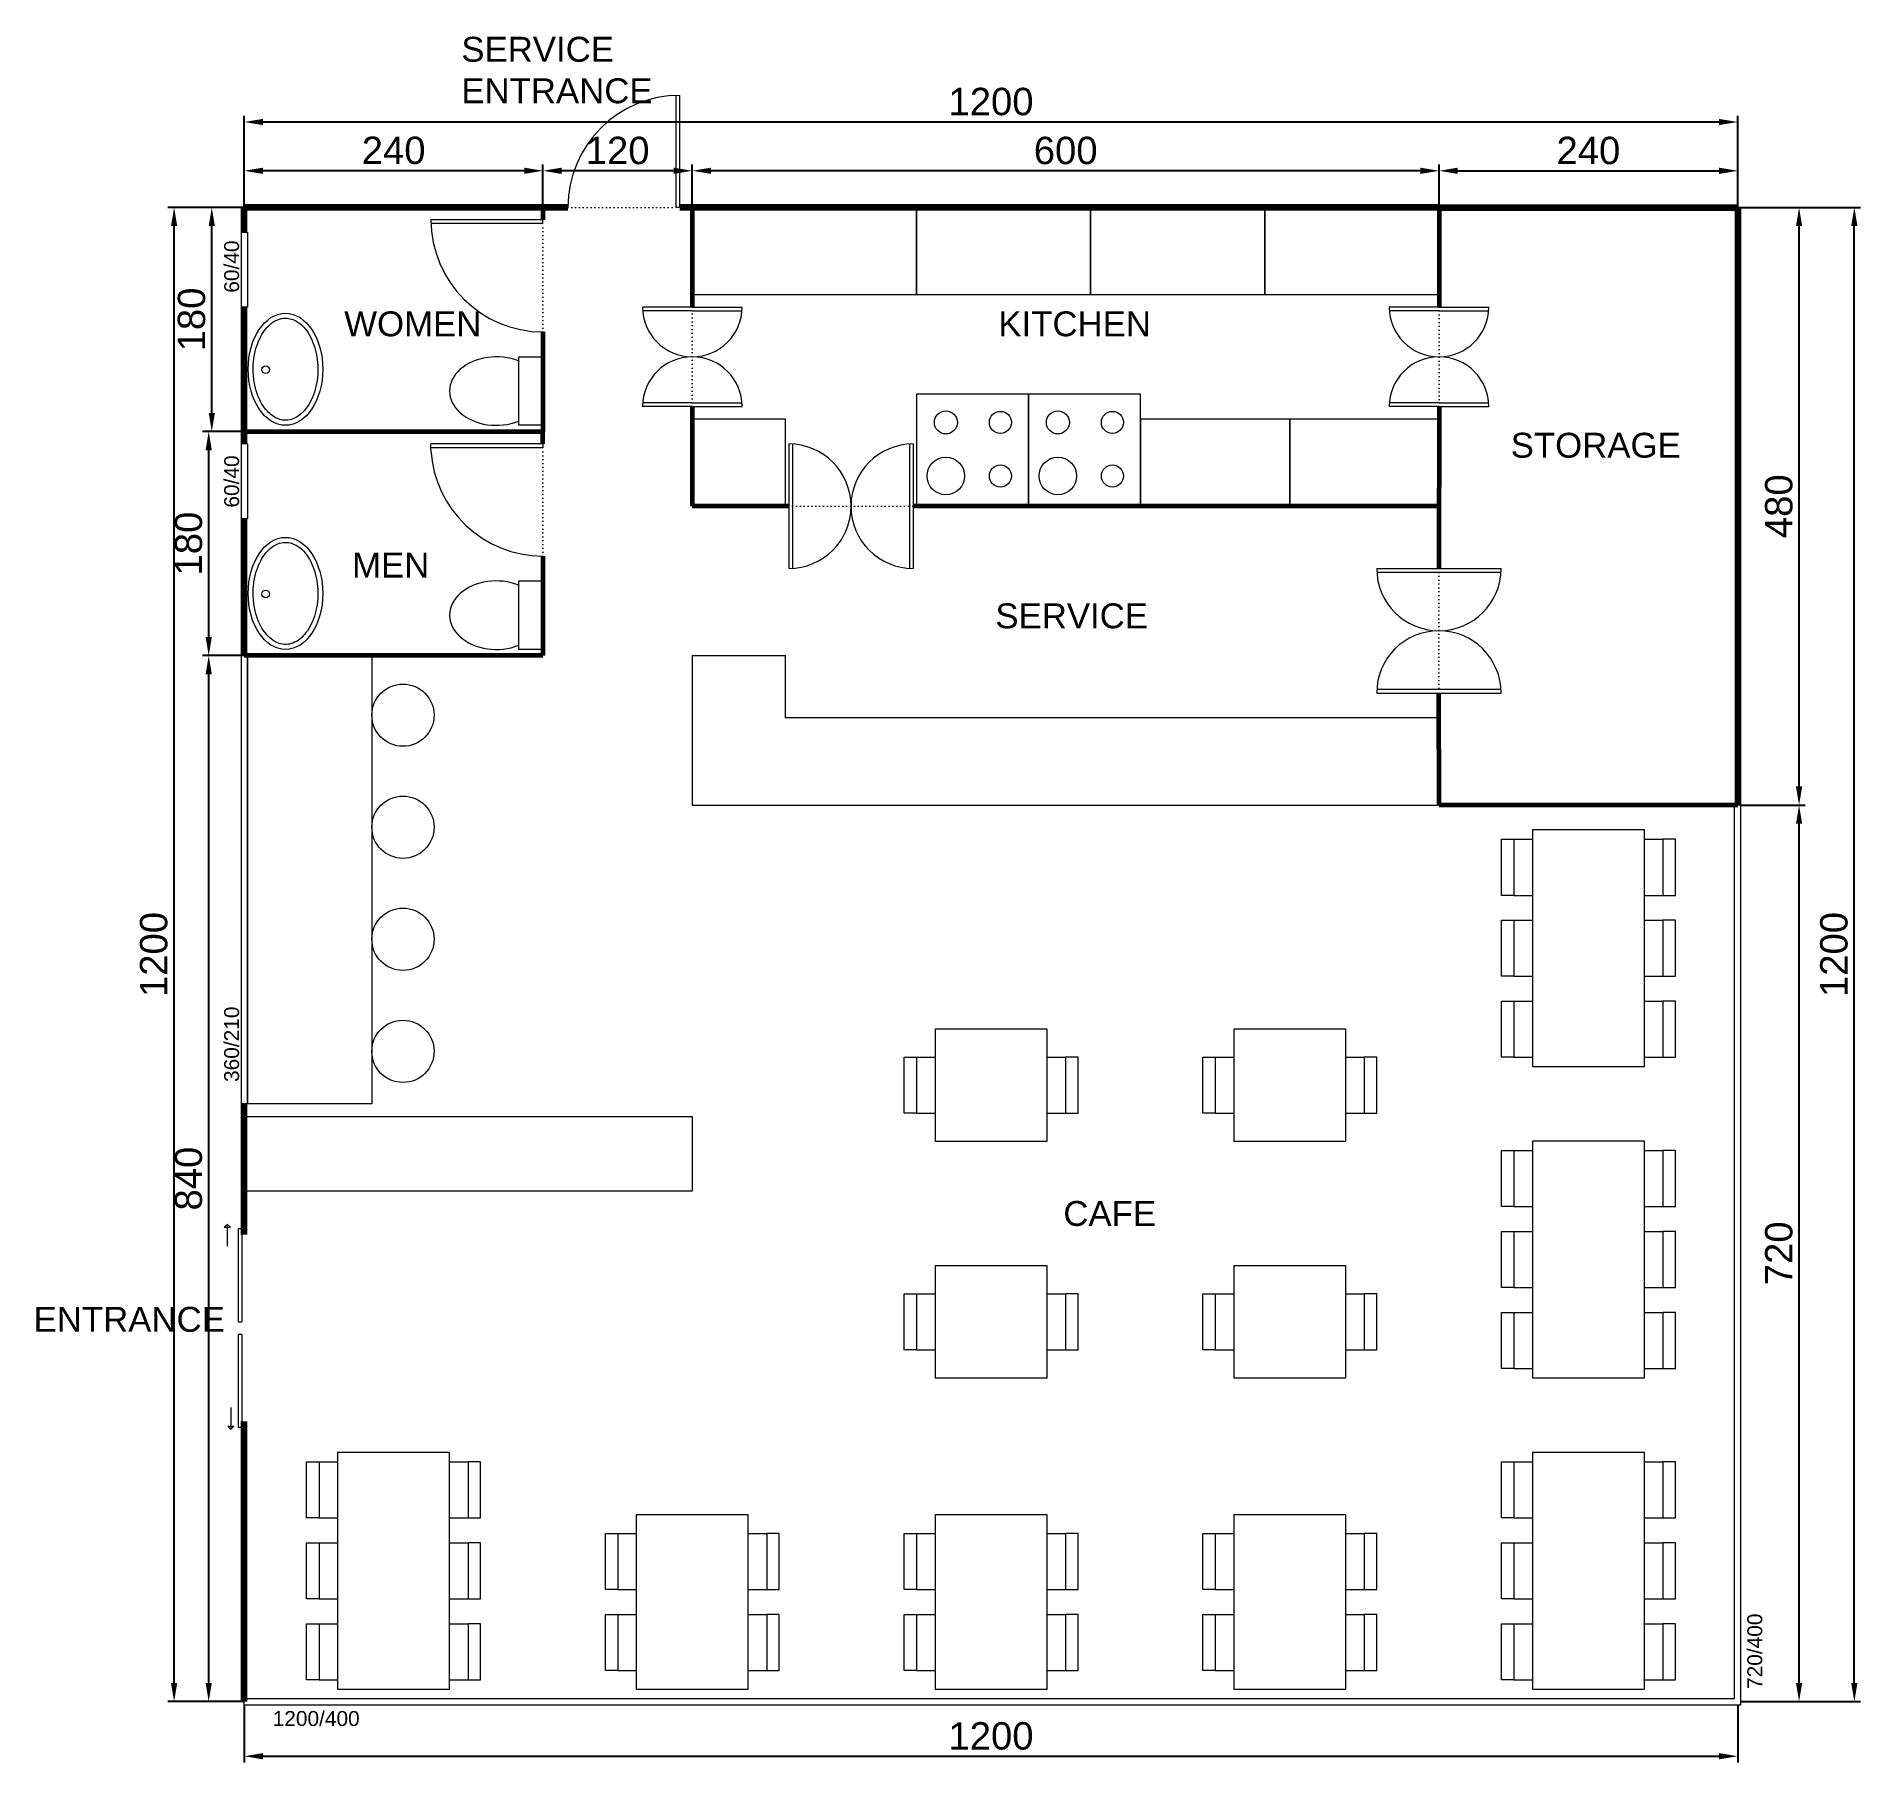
# Model space of a CAD drawing. Header units: centimetres. Extents: x 83 to 1549, y 31 to 1417.
import ezdxf

# ---------------------------------------------------------------- set-up
doc = ezdxf.new("R2010")
doc.units = ezdxf.units.CM
doc.header["$MEASUREMENT"] = 0
doc.linetypes.add('ACAD_ISO07W100', pattern=[3, 0, -3])
for name, color, linetype, lineweight in [('DASH', 254, 'ACAD_ISO07W100', 0), ('DIŞ DUVARLAR', 250, 'Continuous', 100), ('FURNİTURE', 254, 'Continuous', 0), ('İÇ DUVARLAR', 250, 'Continuous', 60), ('KAPILAR', 254, 'Continuous', 0), ('PENCERELER', 251, 'Continuous', 20), ('ÖLÇÜLER', 253, 'Continuous', 0)]:
    doc.layers.add(name, color=color, linetype=linetype, lineweight=lineweight)
doc.layers.add('MAHAL', color=252, linetype='Continuous')
doc.styles.get("Standard").update_dxf_attribs({"font": 'arial.ttf'})
doc.dimstyles.get("Standard").update_dxf_attribs({"dimtxt": 22, "dimasz": 15, "dimexe": 5, "dimexo": 0.0625, "dimgap": 5, "dimtad": 1, "dimdec": 0, "dimzin": 0, "dimdsep": 46, "dimtxsty": 'Standard', "dimcen": 0.09, "dimadec": 0, "dimazin": 0, "dimtfac": 1, "dimtdec": 0, "dimtofl": 0, "dimtmove": 0, "dimatfit": 3, "dimfxl": 1, "dimtolj": 1, "dimtzin": 0, "dimarcsym": 0})

# ---------------------------------------------------------------- blocks, each defined once
blk = doc.blocks.new('*D14')
at = {"layer": 'Defpoints', "color": 0, "transparency": 16777216}
for p in [(1450.1, 1309.2), (1210.1, 1279.8), (1450.1, 1279.8)]:
    blk.add_point(p, dxfattribs=at)
at = {"layer": 'ÖLÇÜLER', "color": 0, "lineweight": -2, "transparency": 16777216}
for p, q in [((1210.1, 1279.9), (1210.1, 1314.2)), ((1225.1, 1309.2), (1435.1, 1309.2)), ((1450.1, 1279.9), (1450.1, 1314.2))]:
    blk.add_line(p, q, dxfattribs=at)
at = {"layer": 'ÖLÇÜLER', "color": 0, "transparency": 16777216}
for points in [[(1225.1, 1311.7), (1225.1, 1306.7), (1210.1, 1309.2)], [(1435.1, 1311.7), (1435.1, 1306.7), (1450.1, 1309.2)]]:
    blk.add_solid(points, dxfattribs=at)
at = {"layer": 'ÖLÇÜLER', "color": 0, "transparency": 16777216, "insert": (1330.1, 1325.4), "char_height": 22, "attachment_point": 5}
blk.add_mtext('\\A1;240', dxfattribs=at)
blk = doc.blocks.new('*D15')
at = {"layer": 'Defpoints', "color": 0, "transparency": 16777216}
for p in [(610.1, 1309.2), (610.1, 1279.8), (1210.1, 1279.8)]:
    blk.add_point(p, dxfattribs=at)
at = {"layer": 'ÖLÇÜLER', "color": 0, "lineweight": -2, "transparency": 16777216}
for p, q in [((610.1, 1279.9), (610.1, 1314.2)), ((1195.1, 1309.2), (625.1, 1309.2)), ((1210.1, 1279.9), (1210.1, 1314.2))]:
    blk.add_line(p, q, dxfattribs=at)
at = {"layer": 'ÖLÇÜLER', "color": 0, "transparency": 16777216}
for points in [[(625.1, 1311.7), (625.1, 1306.7), (610.1, 1309.2)], [(1195.1, 1311.7), (1195.1, 1306.7), (1210.1, 1309.2)]]:
    blk.add_solid(points, dxfattribs=at)
at = {"layer": 'ÖLÇÜLER', "color": 0, "transparency": 16777216, "insert": (910.1, 1325.4), "char_height": 22, "attachment_point": 5}
blk.add_mtext('\\A1;600', dxfattribs=at)
blk = doc.blocks.new('*D16')
at = {"layer": 'Defpoints', "color": 0, "transparency": 16777216}
for p in [(490.1, 1309.2), (490.1, 1279.8), (610.1, 1279.8)]:
    blk.add_point(p, dxfattribs=at)
at = {"layer": 'ÖLÇÜLER', "color": 0, "lineweight": -2, "transparency": 16777216}
for p, q in [((490.1, 1279.9), (490.1, 1314.2)), ((595.1, 1309.2), (505.1, 1309.2)), ((610.1, 1279.9), (610.1, 1314.2))]:
    blk.add_line(p, q, dxfattribs=at)
at = {"layer": 'ÖLÇÜLER', "color": 0, "transparency": 16777216}
for points in [[(505.1, 1311.7), (505.1, 1306.7), (490.1, 1309.2)], [(595.1, 1311.7), (595.1, 1306.7), (610.1, 1309.2)]]:
    blk.add_solid(points, dxfattribs=at)
at = {"layer": 'ÖLÇÜLER', "color": 0, "transparency": 16777216, "insert": (550.1, 1325.4), "char_height": 22, "attachment_point": 5}
blk.add_mtext('\\A1;120', dxfattribs=at)
blk = doc.blocks.new('*D17')
at = {"layer": 'Defpoints', "color": 0, "transparency": 16777216}
for p in [(250.1, 1309.2), (250.1, 1279.8), (490.1, 1279.8)]:
    blk.add_point(p, dxfattribs=at)
at = {"layer": 'ÖLÇÜLER', "color": 0, "lineweight": -2, "transparency": 16777216}
for p, q in [((250.1, 1279.9), (250.1, 1314.2)), ((475.1, 1309.2), (265.1, 1309.2)), ((490.1, 1279.9), (490.1, 1314.2))]:
    blk.add_line(p, q, dxfattribs=at)
at = {"layer": 'ÖLÇÜLER', "color": 0, "transparency": 16777216}
for points in [[(265.1, 1311.7), (265.1, 1306.7), (250.1, 1309.2)], [(475.1, 1311.7), (475.1, 1306.7), (490.1, 1309.2)]]:
    blk.add_solid(points, dxfattribs=at)
at = {"layer": 'ÖLÇÜLER', "color": 0, "transparency": 16777216, "insert": (370.1, 1325.5), "char_height": 22, "attachment_point": 5}
blk.add_mtext('\\A1;240', dxfattribs=at)
blk = doc.blocks.new('*D18')
at = {"layer": 'Defpoints', "color": 0, "transparency": 16777216}
for p in [(1450.1, 1348.4), (250.1, 1279.8), (1450.1, 1279.8)]:
    blk.add_point(p, dxfattribs=at)
at = {"layer": 'ÖLÇÜLER', "color": 0, "lineweight": -2, "transparency": 16777216}
for p, q in [((250.1, 1279.9), (250.1, 1353.4)), ((265.1, 1348.4), (1435.1, 1348.4)), ((1450.1, 1279.9), (1450.1, 1353.4))]:
    blk.add_line(p, q, dxfattribs=at)
at = {"layer": 'ÖLÇÜLER', "color": 0, "transparency": 16777216}
for points in [[(265.1, 1350.9), (265.1, 1345.9), (250.1, 1348.4)], [(1435.1, 1350.9), (1435.1, 1345.9), (1450.1, 1348.4)]]:
    blk.add_solid(points, dxfattribs=at)
at = {"layer": 'ÖLÇÜLER', "color": 0, "transparency": 16777216, "insert": (850.1, 1364.7), "char_height": 22, "attachment_point": 5}
blk.add_mtext('\\A1;1200', dxfattribs=at)
blk = doc.blocks.new('*D19')
at = {"layer": 'Defpoints', "color": 0, "transparency": 16777216}
for p in [(1452.6, 799.8), (1499.4, 799.8), (1452.6, 79.8)]:
    blk.add_point(p, dxfattribs=at)
at = {"layer": 'ÖLÇÜLER', "color": 0, "lineweight": -2, "transparency": 16777216}
for p, q in [((1452.7, 799.8), (1504.4, 799.8)), ((1499.4, 94.8), (1499.4, 784.8)), ((1452.7, 79.8), (1504.4, 79.8))]:
    blk.add_line(p, q, dxfattribs=at)
at = {"layer": 'ÖLÇÜLER', "color": 0, "transparency": 16777216}
for points in [[(1496.9, 784.8), (1501.9, 784.8), (1499.4, 799.8)], [(1496.9, 94.8), (1501.9, 94.8), (1499.4, 79.8)]]:
    blk.add_solid(points, dxfattribs=at)
at = {"layer": 'ÖLÇÜLER', "color": 0, "transparency": 16777216, "insert": (1483.2, 439.8), "char_height": 22, "attachment_point": 5, "rotation": 90}
blk.add_mtext('\\A1;720', dxfattribs=at)
blk = doc.blocks.new('*D20')
at = {"layer": 'Defpoints', "color": 0, "transparency": 16777216}
for p in [(1450.1, 1279.8), (1499.4, 1279.8), (1452.6, 799.8)]:
    blk.add_point(p, dxfattribs=at)
at = {"layer": 'ÖLÇÜLER', "color": 0, "lineweight": -2, "transparency": 16777216}
for p, q in [((1450.2, 1279.8), (1504.4, 1279.8)), ((1499.4, 814.8), (1499.4, 1264.8)), ((1452.7, 799.8), (1504.4, 799.8))]:
    blk.add_line(p, q, dxfattribs=at)
at = {"layer": 'ÖLÇÜLER', "color": 0, "transparency": 16777216}
for points in [[(1496.9, 1264.8), (1501.9, 1264.8), (1499.4, 1279.8)], [(1496.9, 814.8), (1501.9, 814.8), (1499.4, 799.8)]]:
    blk.add_solid(points, dxfattribs=at)
at = {"layer": 'ÖLÇÜLER', "color": 0, "transparency": 16777216, "insert": (1483.2, 1039.8), "char_height": 22, "attachment_point": 5, "rotation": 90}
blk.add_mtext('\\A1;480', dxfattribs=at)
blk = doc.blocks.new('*D21')
at = {"layer": 'Defpoints', "color": 0, "transparency": 16777216}
for p in [(1450.1, 1279.8), (1543.8, 1279.8), (1452.6, 79.8)]:
    blk.add_point(p, dxfattribs=at)
at = {"layer": 'ÖLÇÜLER', "color": 0, "lineweight": -2, "transparency": 16777216}
for p, q in [((1450.2, 1279.8), (1548.8, 1279.8)), ((1543.8, 94.8), (1543.8, 1264.8)), ((1452.7, 79.8), (1548.8, 79.8))]:
    blk.add_line(p, q, dxfattribs=at)
at = {"layer": 'ÖLÇÜLER', "color": 0, "transparency": 16777216}
for points in [[(1541.3, 1264.8), (1546.3, 1264.8), (1543.8, 1279.8)], [(1541.3, 94.8), (1546.3, 94.8), (1543.8, 79.8)]]:
    blk.add_solid(points, dxfattribs=at)
at = {"layer": 'ÖLÇÜLER', "color": 0, "transparency": 16777216, "insert": (1527.5, 679.8), "char_height": 22, "attachment_point": 5, "rotation": 90}
blk.add_mtext('\\A1;1200', dxfattribs=at)
blk = doc.blocks.new('*D22')
at = {"layer": 'Defpoints', "color": 0, "transparency": 16777216}
for p in [(221.5, 919.8), (250.1, 919.8), (250.1, 79.8)]:
    blk.add_point(p, dxfattribs=at)
at = {"layer": 'ÖLÇÜLER', "color": 0, "lineweight": -2, "transparency": 16777216}
for p, q in [((250.1, 919.8), (216.5, 919.8)), ((221.5, 94.8), (221.5, 904.8)), ((250.1, 79.8), (216.5, 79.8))]:
    blk.add_line(p, q, dxfattribs=at)
at = {"layer": 'ÖLÇÜLER', "color": 0, "transparency": 16777216}
for points in [[(219, 904.8), (224, 904.8), (221.5, 919.8)], [(219, 94.8), (224, 94.8), (221.5, 79.8)]]:
    blk.add_solid(points, dxfattribs=at)
at = {"layer": 'ÖLÇÜLER', "color": 0, "transparency": 16777216, "insert": (205.3, 499.8), "char_height": 22, "attachment_point": 5, "rotation": 90}
blk.add_mtext('\\A1;840', dxfattribs=at)
blk = doc.blocks.new('*D23')
at = {"layer": 'Defpoints', "color": 0, "transparency": 16777216}
for p in [(221.5, 1099.8), (250.1, 1099.8), (250.1, 919.8)]:
    blk.add_point(p, dxfattribs=at)
at = {"layer": 'ÖLÇÜLER', "color": 0, "lineweight": -2, "transparency": 16777216}
for p, q in [((250.1, 1099.8), (216.5, 1099.8)), ((221.5, 934.8), (221.5, 1084.8)), ((250.1, 919.8), (216.5, 919.8))]:
    blk.add_line(p, q, dxfattribs=at)
at = {"layer": 'ÖLÇÜLER', "color": 0, "transparency": 16777216}
for points in [[(219, 1084.8), (224, 1084.8), (221.5, 1099.8)], [(219, 934.8), (224, 934.8), (221.5, 919.8)]]:
    blk.add_solid(points, dxfattribs=at)
at = {"layer": 'ÖLÇÜLER', "color": 0, "transparency": 16777216, "insert": (205.3, 1009.8), "char_height": 22, "attachment_point": 5, "rotation": 90}
blk.add_mtext('\\A1;180', dxfattribs=at)
blk = doc.blocks.new('*D24')
at = {"layer": 'Defpoints', "color": 0, "transparency": 16777216}
for p in [(224, 1279.8), (250.1, 1279.8), (250.1, 1099.8)]:
    blk.add_point(p, dxfattribs=at)
at = {"layer": 'ÖLÇÜLER', "color": 0, "lineweight": -2, "transparency": 16777216}
for p, q in [((250.1, 1279.8), (219, 1279.8)), ((224, 1114.8), (224, 1264.8)), ((250.1, 1099.8), (219, 1099.8))]:
    blk.add_line(p, q, dxfattribs=at)
at = {"layer": 'ÖLÇÜLER', "color": 0, "transparency": 16777216}
for points in [[(221.5, 1264.8), (226.5, 1264.8), (224, 1279.8)], [(221.5, 1114.8), (226.5, 1114.8), (224, 1099.8)]]:
    blk.add_solid(points, dxfattribs=at)
at = {"layer": 'ÖLÇÜLER', "color": 0, "transparency": 16777216, "insert": (207.8, 1189.8), "char_height": 22, "attachment_point": 5, "rotation": 90}
blk.add_mtext('\\A1;180', dxfattribs=at)
blk = doc.blocks.new('*D25')
at = {"layer": 'Defpoints', "color": 0, "transparency": 16777216}
for p in [(193.7, 1279.8), (250.1, 1279.8), (250.1, 79.8)]:
    blk.add_point(p, dxfattribs=at)
at = {"layer": 'ÖLÇÜLER', "color": 0, "lineweight": -2, "transparency": 16777216}
for p, q in [((250.1, 1279.8), (188.7, 1279.8)), ((193.7, 94.8), (193.7, 1264.8)), ((250.1, 79.8), (188.7, 79.8))]:
    blk.add_line(p, q, dxfattribs=at)
at = {"layer": 'ÖLÇÜLER', "color": 0, "transparency": 16777216}
for points in [[(191.2, 1264.8), (196.2, 1264.8), (193.7, 1279.8)], [(191.2, 94.8), (196.2, 94.8), (193.7, 79.8)]]:
    blk.add_solid(points, dxfattribs=at)
at = {"layer": 'ÖLÇÜLER', "color": 0, "transparency": 16777216, "insert": (177.4, 679.8), "char_height": 22, "attachment_point": 5, "rotation": 90}
blk.add_mtext('\\A1;1200', dxfattribs=at)
blk = doc.blocks.new('*D26')
at = {"layer": 'Defpoints', "color": 0, "transparency": 16777216}
for p in [(250.1, 77.3), (1450.1, 77.3), (1450.1, 35.9)]:
    blk.add_point(p, dxfattribs=at)
at = {"layer": 'ÖLÇÜLER', "color": 0, "lineweight": -2, "transparency": 16777216}
for p, q in [((250.1, 77.3), (250.1, 30.9)), ((1450.1, 77.3), (1450.1, 30.9)), ((265.1, 35.9), (1435.1, 35.9))]:
    blk.add_line(p, q, dxfattribs=at)
at = {"layer": 'ÖLÇÜLER', "color": 0, "transparency": 16777216}
for points in [[(265.1, 38.4), (265.1, 33.4), (250.1, 35.9)], [(1435.1, 38.4), (1435.1, 33.4), (1450.1, 35.9)]]:
    blk.add_solid(points, dxfattribs=at)
at = {"layer": 'ÖLÇÜLER', "color": 0, "transparency": 16777216, "insert": (850.1, 52.1), "char_height": 22, "attachment_point": 5}
blk.add_mtext('\\A1;1200', dxfattribs=at)

msp = doc.modelspace()

# ---------------------------------------------------------------- linework, layer by layer
at = {"layer": 'DASH'}
for p, q in [((510.1, 1279.8), (597.1, 1279.8)), ((490.1, 1179.8), (490.1, 1268.3)), ((610.1, 1119.8), (610.1, 1199.8)), ((1210.1, 1199.8), (1210.1, 1119.8)), ((490.1, 999.8), (490.1, 1088.3)), ((687.6, 1039.8), (787.6, 1039.8)), ((1210, 989.8), (1210, 889.8))]:
    msp.add_line(p, q, dxfattribs=at)
at = {"layer": 'DIŞ DUVARLAR'}
for p, q in [((510.1, 1279.8), (250.1, 1279.8)), ((250.1, 1259.8), (250.1, 1279.8)), ((1210.1, 1279.8), (600.1, 1279.8)), ((1210.1, 1279.8), (1450.1, 1279.8)), ((1450.1, 1279.8), (1450.1, 799.8)), ((250.1, 1089.8), (250.1, 1199.8)), ((250.1, 919.8), (250.1, 1029.8)), ((250.1, 454.8), (250.1, 559.8)), ((250.1, 79.8), (250.1, 304.8))]:
    msp.add_line(p, q, dxfattribs=at)
at = {"layer": 'FURNİTURE'}
for p, q in [((610.1, 919.8), (685.1, 919.8)), ((685.1, 869.8), (685.1, 919.8)), ((1270.2, 772.3), (1285.1, 772.3)), ((1375.1, 772.3), (1390, 772.3)), ((1270.2, 727.3), (1285.1, 727.3)), ((1375.1, 727.3), (1390, 727.3)), ((1270.2, 707.3), (1285.1, 707.3)), ((1375.1, 707.3), (1390, 707.3)), ((1270.2, 662.3), (1285.1, 662.3)), ((1375.1, 662.3), (1390, 662.3)), ((1270.2, 642.3), (1285.1, 642.3)), ((1375.1, 642.3), (1390, 642.3)), ((790.2, 597.3), (805.1, 597.3)), ((895.1, 597.3), (910, 597.3)), ((1030.2, 597.3), (1045.1, 597.3)), ((1135.1, 597.3), (1150, 597.3)), ((1270.2, 597.3), (1285.1, 597.3)), ((1375.1, 597.3), (1390, 597.3)), ((790.2, 552.3), (805.1, 552.3)), ((895.1, 552.3), (910, 552.3)), ((1030.2, 552.3), (1045.1, 552.3)), ((1135.1, 552.3), (1150, 552.3)), ((1270.2, 522.3), (1285.1, 522.3)), ((1375.1, 522.3), (1390, 522.3)), ((1270.2, 477.3), (1285.1, 477.3)), ((1375.1, 477.3), (1390, 477.3)), ((1270.2, 457.3), (1285.1, 457.3)), ((1375.1, 457.3), (1390, 457.3)), ((1270.2, 412.3), (1285.1, 412.3)), ((1375.1, 412.3), (1390, 412.3)), ((790.2, 407.3), (805.1, 407.3)), ((895.1, 407.3), (910, 407.3)), ((1030.2, 407.3), (1045.1, 407.3)), ((1135.1, 407.3), (1150, 407.3)), ((1270.2, 392.3), (1285.1, 392.3)), ((1375.1, 392.3), (1390, 392.3)), ((790.2, 362.3), (805.1, 362.3)), ((895.1, 362.3), (910, 362.3)), ((1030.2, 362.3), (1045.1, 362.3)), ((1135.1, 362.3), (1150, 362.3)), ((1270.2, 347.3), (1285.1, 347.3)), ((1375.1, 347.3), (1390, 347.3)), ((310.2, 272.3), (325.1, 272.3)), ((415.1, 272.3), (430, 272.3)), ((1270.2, 272.3), (1285.1, 272.3)), ((1375.1, 272.3), (1390, 272.3)), ((310.2, 227.3), (325.1, 227.3)), ((415.1, 227.3), (430, 227.3)), ((1270.2, 227.3), (1285.1, 227.3)), ((1375.1, 227.3), (1390, 227.3)), ((310.2, 207.3), (325.1, 207.3)), ((415.1, 207.3), (430, 207.3)), ((550.2, 214.8), (565.1, 214.8)), ((655.1, 214.8), (670, 214.8)), ((790.2, 214.8), (805.1, 214.8)), ((895.1, 214.8), (910, 214.8)), ((1030.2, 214.8), (1045.1, 214.8)), ((1135.1, 214.8), (1150, 214.8)), ((1270.2, 207.3), (1285.1, 207.3)), ((1375.1, 207.3), (1390, 207.3)), ((310.2, 162.3), (325.1, 162.3)), ((415.1, 162.3), (430, 162.3)), ((550.2, 169.8), (565.1, 169.8)), ((655.1, 169.8), (670, 169.8)), ((790.2, 169.8), (805.1, 169.8)), ((895.1, 169.8), (910, 169.8)), ((1030.2, 169.8), (1045.1, 169.8)), ((1135.1, 169.8), (1150, 169.8)), ((1270.2, 162.3), (1285.1, 162.3)), ((1375.1, 162.3), (1390, 162.3)), ((550.2, 149.8), (565.1, 149.8)), ((655.1, 149.8), (670, 149.8)), ((790.2, 149.8), (805.1, 149.8)), ((895.1, 149.8), (910, 149.8)), ((1030.2, 149.8), (1045.1, 149.8)), ((1135.1, 149.8), (1150, 149.8)), ((310.2, 142.3), (325.1, 142.3)), ((415.1, 142.3), (430, 142.3)), ((1270.2, 142.3), (1285.1, 142.3)), ((1375.1, 142.3), (1390, 142.3)), ((550.2, 104.8), (565.1, 104.8)), ((655.1, 104.8), (670, 104.8)), ((790.2, 104.8), (805.1, 104.8)), ((895.1, 104.8), (910, 104.8)), ((1030.2, 104.8), (1045.1, 104.8)), ((1135.1, 104.8), (1150, 104.8)), ((310.2, 97.3), (325.1, 97.3)), ((415.1, 97.3), (430, 97.3)), ((1270.2, 97.3), (1285.1, 97.3)), ((1375.1, 97.3), (1390, 97.3))]:
    msp.add_line(p, q, dxfattribs=at)
for points in [[(610.1, 1279.8), (610.1, 1209.8), (790.1, 1209.8), (790.1, 1279.8)], [(790.1, 1209.8), (930.1, 1209.8), (930.1, 1279.8), (790.1, 1279.8)], [(930.1, 1209.8), (1070.1, 1209.8), (1070.1, 1279.8), (930.1, 1279.8)], [(1070.1, 1209.8), (1210.1, 1209.8), (1210.1, 1279.8), (1070.1, 1279.8)], [(490.1, 1104.8), (470.6, 1104.8), (470.6, 1159.8), (490.1, 1159.8)], [(790.1, 1129.8), (790.1, 1039.8), (880.1, 1039.8), (880.1, 1129.8)], [(880.1, 1129.8), (880.1, 1039.8), (970.1, 1039.8), (970.1, 1129.8)], [(610.1, 1109.8), (610.1, 1039.8), (685.1, 1039.8), (685.1, 1109.8)], [(1090.1, 1109.8), (970.1, 1109.8), (970.1, 1039.8), (1090.1, 1039.8)], [(1210.1, 1109.8), (1090.1, 1109.8), (1090.1, 1039.8), (1210.1, 1039.8)], [(490.1, 924.8), (470.6, 924.8), (470.6, 979.8), (490.1, 979.8)], [(252.6, 919.8), (352.6, 919.8), (352.6, 559.8), (252.6, 559.8)], [(1285.1, 779.8), (1285.1, 589.8), (1375.1, 589.8), (1375.1, 779.8)], [(1270.2, 727.3), (1260.2, 727.3), (1260.2, 772.3), (1270.2, 772.3)], [(1390, 727.3), (1400, 727.3), (1400, 772.3), (1390, 772.3)], [(1270.2, 662.3), (1260.2, 662.3), (1260.2, 707.3), (1270.2, 707.3)], [(1390, 662.3), (1400, 662.3), (1400, 707.3), (1390, 707.3)], [(1270.2, 597.3), (1260.2, 597.3), (1260.2, 642.3), (1270.2, 642.3)], [(1390, 597.3), (1400, 597.3), (1400, 642.3), (1390, 642.3)], [(805.1, 619.8), (805.1, 529.8), (895.1, 529.8), (895.1, 619.8)], [(1045.1, 619.8), (1045.1, 529.8), (1135.1, 529.8), (1135.1, 619.8)], [(790.2, 552.3), (780.2, 552.3), (780.2, 597.3), (790.2, 597.3)], [(910, 552.3), (920, 552.3), (920, 597.3), (910, 597.3)], [(1030.2, 552.3), (1020.2, 552.3), (1020.2, 597.3), (1030.2, 597.3)], [(1150, 552.3), (1160, 552.3), (1160, 597.3), (1150, 597.3)], [(610.1, 549.8), (610.1, 489.8), (250.1, 489.8), (250.1, 549.8)], [(1285.1, 529.8), (1285.1, 339.8), (1375.1, 339.8), (1375.1, 529.8)], [(1270.2, 477.3), (1260.2, 477.3), (1260.2, 522.3), (1270.2, 522.3)], [(1390, 477.3), (1400, 477.3), (1400, 522.3), (1390, 522.3)], [(1270.2, 412.3), (1260.2, 412.3), (1260.2, 457.3), (1270.2, 457.3)], [(1390, 412.3), (1400, 412.3), (1400, 457.3), (1390, 457.3)], [(805.1, 429.8), (805.1, 339.8), (895.1, 339.8), (895.1, 429.8)], [(1045.1, 429.8), (1045.1, 339.8), (1135.1, 339.8), (1135.1, 429.8)], [(790.2, 362.3), (780.2, 362.3), (780.2, 407.3), (790.2, 407.3)], [(910, 362.3), (920, 362.3), (920, 407.3), (910, 407.3)], [(1030.2, 362.3), (1020.2, 362.3), (1020.2, 407.3), (1030.2, 407.3)], [(1150, 362.3), (1160, 362.3), (1160, 407.3), (1150, 407.3)], [(1270.2, 347.3), (1260.2, 347.3), (1260.2, 392.3), (1270.2, 392.3)], [(1390, 347.3), (1400, 347.3), (1400, 392.3), (1390, 392.3)], [(325.1, 279.8), (325.1, 89.8), (415.1, 89.8), (415.1, 279.8)], [(1285.1, 279.8), (1285.1, 89.8), (1375.1, 89.8), (1375.1, 279.8)], [(310.2, 227.3), (300.2, 227.3), (300.2, 272.3), (310.2, 272.3)], [(430, 227.3), (440, 227.3), (440, 272.3), (430, 272.3)], [(1270.2, 227.3), (1260.2, 227.3), (1260.2, 272.3), (1270.2, 272.3)], [(1390, 227.3), (1400, 227.3), (1400, 272.3), (1390, 272.3)], [(565.1, 229.8), (565.1, 89.8), (655.1, 89.8), (655.1, 229.8)], [(805.1, 229.8), (805.1, 89.8), (895.1, 89.8), (895.1, 229.8)], [(1045.1, 229.8), (1045.1, 89.8), (1135.1, 89.8), (1135.1, 229.8)], [(310.2, 162.3), (300.2, 162.3), (300.2, 207.3), (310.2, 207.3)], [(430, 162.3), (440, 162.3), (440, 207.3), (430, 207.3)], [(550.2, 169.8), (540.2, 169.8), (540.2, 214.8), (550.2, 214.8)], [(670, 169.8), (680, 169.8), (680, 214.8), (670, 214.8)], [(790.2, 169.8), (780.2, 169.8), (780.2, 214.8), (790.2, 214.8)], [(910, 169.8), (920, 169.8), (920, 214.8), (910, 214.8)], [(1030.2, 169.8), (1020.2, 169.8), (1020.2, 214.8), (1030.2, 214.8)], [(1150, 169.8), (1160, 169.8), (1160, 214.8), (1150, 214.8)], [(1270.2, 162.3), (1260.2, 162.3), (1260.2, 207.3), (1270.2, 207.3)], [(1390, 162.3), (1400, 162.3), (1400, 207.3), (1390, 207.3)], [(550.2, 104.8), (540.2, 104.8), (540.2, 149.8), (550.2, 149.8)], [(670, 104.8), (680, 104.8), (680, 149.8), (670, 149.8)], [(790.2, 104.8), (780.2, 104.8), (780.2, 149.8), (790.2, 149.8)], [(910, 104.8), (920, 104.8), (920, 149.8), (910, 149.8)], [(1030.2, 104.8), (1020.2, 104.8), (1020.2, 149.8), (1030.2, 149.8)], [(1150, 104.8), (1160, 104.8), (1160, 149.8), (1150, 149.8)], [(310.2, 97.3), (300.2, 97.3), (300.2, 142.3), (310.2, 142.3)], [(430, 97.3), (440, 97.3), (440, 142.3), (430, 142.3)], [(1270.2, 97.3), (1260.2, 97.3), (1260.2, 142.3), (1270.2, 142.3)], [(1390, 97.3), (1400, 97.3), (1400, 142.3), (1390, 142.3)]]:
    msp.add_lwpolyline(points, close=True, dxfattribs=at)
msp.add_lwpolyline([(610.1, 919.8), (610.1, 799.8), (1210.1, 799.8), (1210.1, 869.8), (685.1, 869.8)], dxfattribs=at)
for centre, radius in [((267.3, 1149.4), 3.09), ((813.8, 1107.1), 9.24), ((857.7, 1107.1), 8.87), ((903.8, 1107.1), 9.24), ((947.7, 1107.1), 8.87), ((813.8, 1064.1), 15.1), ((857.7, 1064.1), 8.87), ((903.8, 1064.1), 15.1), ((947.7, 1064.1), 8.87), ((267.3, 969.4), 3.09), ((377.6, 872), 25), ((377.6, 782), 25), ((377.6, 692), 25), ((377.6, 602), 25)]:
    msp.add_circle(centre, radius, dxfattribs=at)
for centre in [(283.2, 1149.8), (283.2, 969.8)]:
    msp.add_ellipse(centre, major_axis=(0, 45), ratio=0.666667, dxfattribs=at)
for centre in [(452.6, 1132.3), (452.6, 952.3)]:
    msp.add_ellipse(centre, major_axis=(37.5, 0), ratio=0.733305, start_param=1.071928, end_param=5.211257, dxfattribs=at)
for points in [[(283.2, 1190.8), (281.1, 1190.8), (279, 1190.4), (274.9, 1188.8), (272.8, 1187.5), (269.3, 1184.5), (267.7, 1182.8), (264.9, 1178.9), (263.6, 1176.7), (261.3, 1171.9), (260.3, 1169.3), (258.5, 1163.2), (257.9, 1159.7), (257.2, 1152.4), (257.1, 1148.8), (257.7, 1141.5), (258.2, 1138), (260, 1131.2), (261.1, 1128), (263.6, 1122.9), (264.9, 1120.8), (267.6, 1117.1), (269.1, 1115.5), (272.1, 1112.8), (273.7, 1111.7), (277.1, 1109.9), (279, 1109.3), (282.7, 1108.7), (284.6, 1108.8), (288.3, 1109.5), (290.1, 1110.2), (293.8, 1112.3), (295.6, 1113.7), (298.9, 1117.2), (300.5, 1119.2), (303.4, 1123.9), (304.6, 1126.5), (306.7, 1132.2), (307.6, 1135.2), (308.7, 1141.4), (309.1, 1144.7), (309.3, 1151.2), (309.1, 1154.5), (308.3, 1161), (307.7, 1164.1), (305.9, 1170), (304.8, 1172.8), (302.2, 1177.9), (300.7, 1180.2), (297.8, 1183.8), (296.4, 1185.2), (293.4, 1187.6), (291.9, 1188.5), (288.8, 1189.9), (287.2, 1190.4), (284.9, 1190.8), (284, 1190.8), (283.2, 1190.8)], [(283.2, 1010.8), (281.1, 1010.8), (279, 1010.4), (274.9, 1008.8), (272.8, 1007.5), (269.3, 1004.5), (267.7, 1002.8), (264.9, 998.9), (263.6, 996.7), (261.3, 991.9), (260.3, 989.3), (258.5, 983.2), (257.9, 979.7), (257.2, 972.4), (257.1, 968.8), (257.7, 961.5), (258.2, 958), (260, 951.2), (261.1, 948), (263.6, 942.9), (264.9, 940.8), (267.6, 937.1), (269.1, 935.5), (272.1, 932.8), (273.7, 931.7), (277.1, 929.9), (279, 929.3), (282.7, 928.7), (284.6, 928.8), (288.3, 929.5), (290.1, 930.2), (293.8, 932.3), (295.6, 933.7), (298.9, 937.2), (300.5, 939.2), (303.4, 943.9), (304.6, 946.5), (306.7, 952.2), (307.6, 955.2), (308.7, 961.4), (309.1, 964.7), (309.3, 971.2), (309.1, 974.5), (308.3, 981), (307.7, 984.1), (305.9, 990), (304.8, 992.8), (302.2, 997.9), (300.7, 1000.2), (297.8, 1003.8), (296.4, 1005.2), (293.4, 1007.6), (291.9, 1008.5), (288.8, 1009.9), (287.2, 1010.4), (284.9, 1010.8), (284, 1010.8), (283.2, 1010.8)]]:
    msp.add_open_spline(points, degree=3, knots=[0, 0, 0, 0, 0.260477, 0.260477, 0.520953, 0.520953, 0.735662, 0.735662, 0.950372, 0.950372, 1.165081, 1.165081, 1.42354, 1.42354, 1.681998, 1.681998, 1.940456, 1.940456, 2.198915, 2.198915, 2.403048, 2.403048, 2.607181, 2.607181, 2.811314, 2.811314, 3.043432, 3.043432, 3.275551, 3.275551, 3.507669, 3.507669, 3.739787, 3.739787, 3.971906, 3.971906, 4.204024, 4.204024, 4.436142, 4.436142, 4.668261, 4.668261, 4.900379, 4.900379, 5.132497, 5.132497, 5.364616, 5.364616, 5.596734, 5.596734, 5.791122, 5.791122, 5.98551, 5.98551, 6.179898, 6.179898, 6.283185, 6.283185, 6.283185, 6.283185], dxfattribs=at)
at = {"layer": 'İÇ DUVARLAR'}
for p, q in [((490.1, 1279.8), (490.1, 1269.8)), ((610.1, 1279.8), (610.1, 1199.8)), ((1210.1, 1279.8), (1210.1, 1199.8)), ((250.1, 1089.8), (250.1, 1199.8)), ((490.1, 1179.8), (490.1, 1099.8)), ((610.1, 1119.8), (610.1, 1039.8)), ((1210.1, 1119.8), (1210, 989.8)), ((250.1, 1099.8), (490.1, 1099.8)), ((490.1, 1089.8), (490.1, 1099.8)), ((250.1, 919.8), (250.1, 1029.8)), ((687.6, 1039.8), (610.1, 1039.8)), ((1210.1, 1039.8), (787.6, 1039.8)), ((490.1, 999.8), (490.1, 919.8)), ((490.1, 919.8), (250.1, 919.8)), ((1210.1, 799.8), (1210, 889.8)), ((1450.1, 799.8), (1210.1, 799.8))]:
    msp.add_line(p, q, dxfattribs=at)
at = {"layer": 'KAPILAR'}
for p, q in [((597.1, 1279.8), (597.1, 1369.8)), ((600.1, 1279.8), (600.1, 1369.8)), ((600.1, 1279.8), (597.1, 1279.8)), ((490.1, 1269.8), (400.1, 1269.8)), ((490.1, 1266.8), (400.1, 1266.8)), ((490.1, 1266.8), (490.1, 1269.8)), ((610.1, 1199.8), (570.1, 1199.8)), ((610.1, 1196.8), (570.1, 1196.8)), ((610.1, 1199.8), (650.1, 1199.8)), ((610.1, 1196.8), (650.1, 1196.8)), ((1210.1, 1199.8), (1170.1, 1199.8)), ((1210.1, 1196.8), (1170.1, 1196.8)), ((1210.1, 1199.8), (1250.1, 1199.8)), ((1210.1, 1196.8), (1250.1, 1196.8)), ((610.1, 1122.8), (570.1, 1122.8)), ((610.1, 1119.8), (570.1, 1119.8)), ((610.1, 1122.8), (650.1, 1122.8)), ((610.1, 1119.8), (650.1, 1119.8)), ((1210.1, 1122.8), (1170.1, 1122.8)), ((1210.1, 1119.8), (1170.1, 1119.8)), ((1210.1, 1122.8), (1250.1, 1122.8)), ((1210.1, 1119.8), (1250.1, 1119.8)), ((490.1, 1089.8), (400.1, 1089.8)), ((400.1, 1084.8), (400.1, 1089.8)), ((490.1, 1086.8), (400.1, 1086.8)), ((490.1, 1089.8), (490.1, 1086.8)), ((687.6, 1089.8), (687.6, 989.8)), ((690.6, 1089.8), (690.6, 989.8)), ((784.6, 1089.8), (784.6, 989.8)), ((787.6, 1089.8), (787.6, 989.8)), ((1160, 989.8), (1260, 989.8)), ((1160, 986.8), (1260, 986.8)), ((1160, 892.8), (1260, 892.8)), ((1160, 889.8), (1260, 889.8)), ((236.5, 463.2), (234, 460.7)), ((234, 460.7), (238.9, 460.7)), ((238.9, 460.7), (236.4, 463.2)), ((236.5, 445.5), (236.5, 463.2)), ((245.1, 459.8), (245.1, 384.8)), ((245.1, 459.8), (248.1, 459.8)), ((248.1, 459.8), (248.1, 384.8)), ((245.1, 384.8), (248.1, 384.8)), ((245.1, 374.8), (245.1, 299.8)), ((245.1, 374.8), (248.1, 374.8)), ((248.1, 374.8), (248.1, 299.8)), ((239.2, 316.1), (239.2, 298.4)), ((239.2, 298.4), (236.8, 300.9)), ((236.8, 300.9), (241.6, 300.9)), ((241.6, 300.9), (239.2, 298.5)), ((248.1, 299.8), (245.1, 299.8))]:
    msp.add_line(p, q, dxfattribs=at)
for centre, radius, start, end in [((600.1, 1279.8), 90, 90, 180), ((490.1, 1269.8), 90, 180, 270), ((610.1, 1199.8), 40, 180, 0), ((1210.1, 1199.8), 40, 180, 0), ((610.1, 1119.8), 40, 0, 180), ((1210.1, 1119.8), 40, 0, 180), ((490.2, 1090.1), 90.3, 183.342, 269.9311), ((687.6, 1039.8), 50, 270, 90), ((787.6, 1039.8), 50, 90, 270), ((1210, 989.8), 50, 180, 0), ((1210, 889.8), 50, 0, 180)]:
    msp.add_arc(centre, radius, start, end, dxfattribs=at)
at = {"layer": 'PENCERELER'}
for p, q in [((247.6, 1259.8), (247.6, 1199.8)), ((247.6, 1259.8), (252.6, 1259.8)), ((252.6, 1259.8), (252.6, 1199.8)), ((252.6, 1199.8), (247.6, 1199.8)), ((247.6, 1089.8), (247.6, 1029.8)), ((252.6, 1089.8), (247.6, 1089.8)), ((252.6, 1089.8), (252.6, 1029.8)), ((252.6, 1029.8), (247.6, 1029.8)), ((247.6, 919.8), (247.6, 559.8)), ((252.6, 919.8), (252.6, 559.8)), ((1447.6, 82.3), (1447.6, 799.8)), ((1452.6, 799.8), (1450.1, 799.8)), ((1452.6, 77.3), (1452.6, 799.8)), ((252.6, 559.8), (247.6, 559.8)), ((250.1, 82.3), (1447.6, 82.3)), ((250.1, 77.3), (250.1, 79.8)), ((250.1, 77.3), (1452.6, 77.3))]:
    msp.add_line(p, q, dxfattribs=at)

# ---------------------------------------------------------------- texts
at = {"layer": 'MAHAL', "attachment_point": 1}
for s, insert, char_height in [('{\\fArial|b0|i0|c162|p34;SERVICE ENTRANCE}', (424.5, 1416.8), 20), ('{\\fArial|b0|i0|c162|p34;WOMEN}', (330.4, 1196.3), 20), ('{\\fArial|b0|i0|c162|p34;KITCHEN}', (856, 1196.3), 20), ('{\\fArial|b0|i0|c162|p34;STORAGE}', (1267.7, 1098.8), 20), ('{\\fArial|b0|i0|c162|p34;MEN}', (336.7, 1002.5), 20), ('{\\fArial|b0|i0|c162|p34;SERVICE}', (853.6, 961.8), 20), ('{\\fArial|b0|i0|c162|p34;CAFE}', (908.2, 481.8), 20), ('{\\fArial|b0|i0|c162|p34;ENTRANCE}', (80.8, 396.8), 20), ('{\\fArial|b0|i0|c162|p34;1200/400}', (272.9, 72.2), 12)]:
    msp.add_mtext_dynamic_manual_height_columns(s, width=107.188, gutter_width=1, heights=[0], dxfattribs=dict(at, insert=insert, char_height=char_height))
at = {"layer": 'MAHAL', "char_height": 12, "attachment_point": 1, "rotation": 90}
for s, insert in [('{\\fArial|b0|i0|c162|p34;60/40}', (233.9, 1211.3)), ('{\\fArial|b0|i0|c162|p34;60/40}', (233.9, 1038.7)), ('{\\fArial|b0|i0|c162|p34;360/210}', (233.9, 577.4)), ('{\\fArial|b0|i0|c162|p34;720/400}', (1457.8, 89.9))]:
    msp.add_mtext_dynamic_manual_height_columns(s, width=107.188, gutter_width=1, heights=[0], dxfattribs=dict(at, insert=insert))

# ---------------------------------------------------------------- dimensions: what is measured, and where the dimension line sits
at = {"layer": 'ÖLÇÜLER'}
for base, p1, p2, picture, middle in [((1450.1, 1348.4), (250.1, 1279.8), (1450.1, 1279.8), '*D18', (850.1, 1364.7)), ((250.1, 1309.2), (490.1, 1279.8), (250.1, 1279.8), '*D17', (370.1, 1325.5)), ((490.1, 1309.2), (610.1, 1279.8), (490.1, 1279.8), '*D16', (550.1, 1325.4)), ((610.1, 1309.2), (1210.1, 1279.8), (610.1, 1279.8), '*D15', (910.1, 1325.4)), ((1450.1, 1309.2), (1210.1, 1279.8), (1450.1, 1279.8), '*D14', (1330.1, 1325.4)), ((1450.1, 35.9), (250.1, 77.3), (1450.1, 77.3), '*D26', (850.1, 52.1))]:
    dim = msp.add_linear_dim(base=base, p1=p1, p2=p2, dimstyle='Standard', dxfattribs=at)
    dim.commit()
    dim.dimension.update_dxf_attribs({"geometry": picture, "text_midpoint": middle})
for base, p1, p2, picture, middle in [((193.7, 1279.8), (250.1, 79.8), (250.1, 1279.8), '*D25', (177.4, 679.8)), ((1499.4, 1279.8), (1452.6, 799.8), (1450.1, 1279.8), '*D20', (1483.2, 1039.8)), ((1543.8, 1279.8), (1452.6, 79.8), (1450.1, 1279.8), '*D21', (1527.5, 679.8)), ((221.5, 919.8), (250.1, 79.8), (250.1, 919.8), '*D22', (205.3, 499.8)), ((1499.4, 799.8), (1452.6, 79.8), (1452.6, 799.8), '*D19', (1483.2, 439.8))]:
    dim = msp.add_linear_dim(base=base, p1=p1, p2=p2, angle=90, dimstyle='Standard', dxfattribs=at)
    dim.commit()
    dim.dimension.update_dxf_attribs({"geometry": picture, "text_midpoint": middle})
for base, p1, p2, picture, middle in [((224, 1279.8), (250.1, 1099.8), (250.1, 1279.8), '*D24', (207.8, 1189.8)), ((221.5, 1099.8), (250.1, 919.8), (250.1, 1099.8), '*D23', (205.3, 1009.8))]:
    dim = msp.add_linear_dim(base=base, p1=p1, p2=p2, angle=90, dimstyle='Standard', override={"dimtmove": 1}, dxfattribs=at)
    dim.commit()
    dim.dimension.update_dxf_attribs({"geometry": picture, "text_midpoint": middle})

doc.saveas('drawing.dxf')
